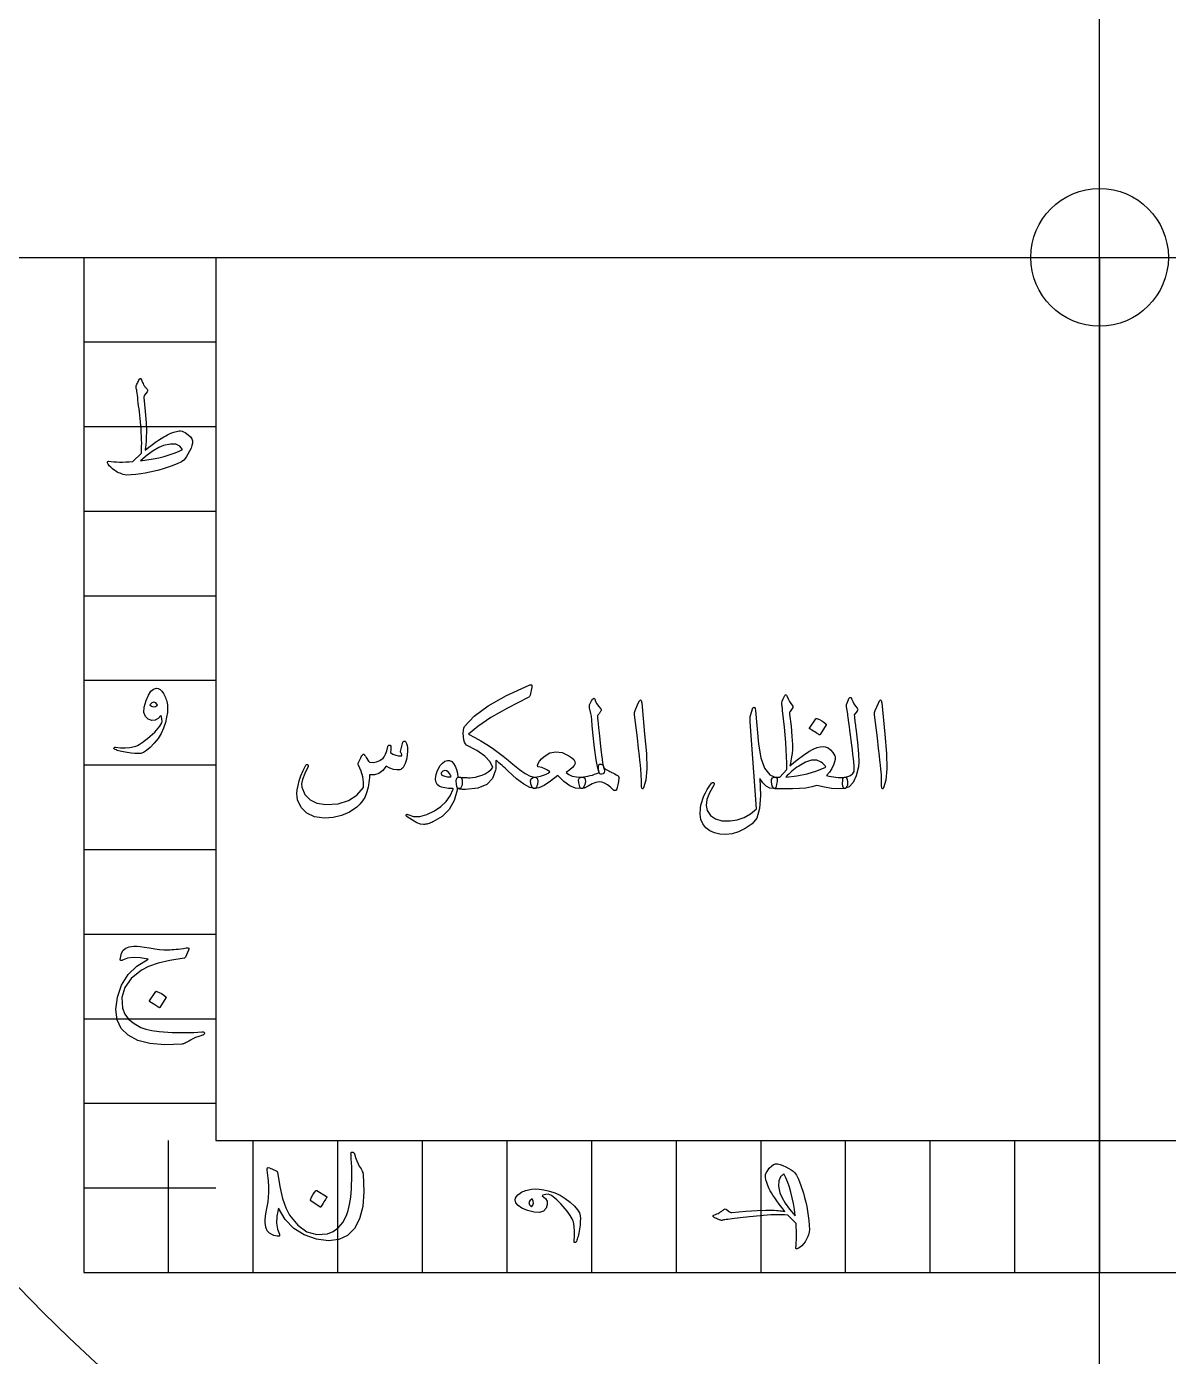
# Model space of a CAD drawing. Header units: millimetres. Extents: x -45 to 45, y -45 to 73.
# Drawn here: x -21.82 to 1.4, y -22.36 to 4.7 of the extents above; entities that cross this region are included whole.
import ezdxf

# ---------------------------------------------------------------- set-up
doc = ezdxf.new("R2010")
doc.units = ezdxf.units.MM
for name, color, linetype in [('CUT_INNER', 6, 'Continuous'), ('CUT_OUTER', 1, 'Continuous'), ('ENGRAVE', 7, 'Continuous'), ('TEXT', 5, 'Continuous')]:
    doc.layers.add(name, color=color, linetype=linetype)

msp = doc.modelspace()

# ---------------------------------------------------------------- linework, layer by layer
at = {"layer": 'CUT_INNER'}
msp.add_circle((0, 0), 1.4, dxfattribs=at)
at = {"layer": 'CUT_OUTER'}
msp.add_arc((0, -0.0002), 44.9998, 179.74001, 0.25885, dxfattribs=at)
at = {"layer": 'ENGRAVE'}
for points in [[(0, -30.375), (0, 30.375)], [(-30.375, 0), (30.375, 0)], [(-20.655, 0), (-20.655, -20.655), (20.655, -20.655), (20.655, 0)], [(-20.655, 0), (-17.9699, 0)], [(-17.9699, 0), (-17.9699, -17.9699), (17.9699, -17.9699), (17.9699, 0)], [(0, 0), (0, -20.655)], [(-20.655, -1.7213), (-17.9699, -1.7213)], [(-20.655, -3.4425), (-17.9699, -3.4425)], [(-20.655, -5.1638), (-17.9699, -5.1638)], [(-20.655, -6.885), (-17.9699, -6.885)], [(-20.655, -8.6062), (-17.9699, -8.6062)], [(-20.655, -10.3275), (-17.9699, -10.3275)], [(-20.655, -12.0488), (-17.9699, -12.0488)], [(-20.655, -13.77), (-17.9699, -13.77)], [(-20.655, -15.4913), (-17.9699, -15.4913)], [(-20.655, -17.2125), (-17.9699, -17.2125)], [(-18.9337, -20.655), (-18.9337, -17.9699)], [(-17.2125, -20.655), (-17.2125, -17.9699)], [(-15.4913, -20.655), (-15.4913, -17.9699)], [(-13.77, -20.655), (-13.77, -17.9699)], [(-12.0488, -20.655), (-12.0488, -17.9699)], [(-10.3275, -20.655), (-10.3275, -17.9699)], [(-8.6062, -20.655), (-8.6062, -17.9699)], [(-6.885, -20.655), (-6.885, -17.9699)], [(-5.1638, -20.655), (-5.1638, -17.9699)], [(-3.4425, -20.655), (-3.4425, -17.9699)], [(-1.7213, -20.655), (-1.7213, -17.9699)], [(0, -20.655), (0, -17.9699)], [(0, -20.655), (0, -17.9699)], [(-20.655, -18.9337), (-17.9699, -18.9337)]]:
    msp.add_lwpolyline(points, dxfattribs=at)
for radius in [44.1, 44.1, 42.9188, 40.725, 40.725, 38.9925, 35.775, 35.775, 33.885, 30.375, 30.375]:
    msp.add_circle((0, 0), radius, dxfattribs=at)
at = {"layer": 'TEXT'}
for points in [[(-19.5905, -2.612), (-19.5781, -2.5837), (-19.5671, -2.5587), (-19.5573, -2.537), (-19.5489, -2.5184), (-19.5419, -2.5033), (-19.5365, -2.4918), (-19.5328, -2.4839), (-19.5307, -2.4795), (-19.5263, -2.4738), (-19.521, -2.4697), (-19.5146, -2.4673), (-19.5073, -2.4665), (-19.5013, -2.4674), (-19.4963, -2.4704), (-19.4922, -2.4752), (-19.4891, -2.4821), (-19.4755, -2.5152), (-19.4631, -2.5444), (-19.4521, -2.5698), (-19.4424, -2.5912), (-19.4367, -2.6006), (-19.4303, -2.6107), (-19.4231, -2.6214), (-19.4151, -2.6328), (-19.4061, -2.6448), (-19.3959, -2.6575), (-19.3846, -2.6708), (-19.3722, -2.6848), (-19.3644, -2.6989), (-19.3618, -2.7127), (-19.3644, -2.7262), (-19.3722, -2.7393), (-19.4216, -2.8043), (-19.4282, -2.8148), (-19.4326, -2.8257), (-19.4347, -2.8369), (-19.4346, -2.8485), (-19.4092, -3.1345), (-19.393, -3.3662), (-19.3858, -3.5437), (-19.3878, -3.667), (-19.3905, -3.713), (-19.3933, -3.755), (-19.3963, -3.7929), (-19.3995, -3.8268), (-19.4028, -3.8568), (-19.4063, -3.883), (-19.41, -3.9055), (-19.4138, -3.9243), (-19.3361, -3.8648), (-19.264, -3.8112), (-19.1977, -3.7635), (-19.137, -3.7216), (-19.0822, -3.6853), (-19.0334, -3.6547), (-18.9906, -3.6295), (-18.9538, -3.6098), (-18.8884, -3.5806), (-18.8271, -3.5579), (-18.7701, -3.5416), (-18.7174, -3.5319), (-18.6894, -3.5311), (-18.6602, -3.5364), (-18.6297, -3.548), (-18.5978, -3.5657), (-18.5348, -3.6103), (-18.4887, -3.6534), (-18.4595, -3.6948), (-18.4471, -3.7346), (-18.4479, -3.7789), (-18.4582, -3.8288), (-18.4778, -3.8841), (-18.5069, -3.945), (-18.5394, -4.005), (-18.5692, -4.0548), (-18.5965, -4.0946), (-18.6212, -4.1243), (-18.6719, -4.1619), (-18.7589, -4.2042), (-18.8824, -4.2515), (-19.0422, -4.3036), (-19.1313, -4.3295), (-19.2218, -4.3524), (-19.3138, -4.3723), (-19.4073, -4.3894), (-19.5019, -4.4037), (-19.5973, -4.4154), (-19.6935, -4.4245), (-19.7906, -4.431), (-19.826, -4.4238), (-19.8597, -4.4154), (-19.8917, -4.4056), (-19.9218, -4.3946), (-19.9504, -4.3822), (-19.978, -4.3686), (-20.0044, -4.3537), (-20.0296, -4.3374), (-20.074, -4.3049), (-20.1108, -4.2725), (-20.1402, -4.24), (-20.1621, -4.2075), (-20.1742, -4.1805), (-20.1764, -4.162), (-20.169, -4.1519), (-20.1518, -4.1503), (-20.1031, -4.1561), (-20.0507, -4.1604), (-19.9946, -4.1632), (-19.9348, -4.1646), (-19.8712, -4.1645), (-19.8039, -4.163), (-19.7328, -4.16), (-19.658, -4.1555), (-19.4865, -3.9866), (-19.4834, -3.9187), (-19.4817, -3.8502), (-19.4814, -3.781), (-19.4826, -3.7112), (-19.4851, -3.6405), (-19.4888, -3.5689), (-19.4936, -3.4963), (-19.4995, -3.4227), (-19.5062, -3.3499), (-19.5132, -3.2795), (-19.5205, -3.2115), (-19.5281, -3.146), (-19.5357, -3.0827), (-19.543, -3.0216), (-19.55, -2.9625), (-19.5567, -2.9056), (-19.5629, -2.8529), (-19.5687, -2.8066), (-19.574, -2.7665), (-19.5788, -2.7328), (-19.5831, -2.7053), (-19.5869, -2.6838), (-19.5902, -2.6683), (-19.5931, -2.6588), (-19.5949, -2.648), (-19.595, -2.6367), (-19.5936, -2.6247), (-19.5905, -2.612)], [(-19.0344, -3.8281), (-19.1349, -3.8698), (-19.2468, -3.9353), (-19.3701, -4.0245), (-19.5047, -4.1373), (-19.3742, -4.1212), (-19.2504, -4.1013), (-19.1332, -4.0776), (-19.0227, -4.0503), (-18.919, -4.0195), (-18.8223, -3.9856), (-18.7325, -3.9487), (-18.6498, -3.9087), (-18.706, -3.8393), (-18.7888, -3.8028), (-18.8983, -3.799), (-19.0344, -3.8281)], [(-19.393, -9.0178), (-19.3456, -8.9077), (-19.2942, -8.8294), (-19.239, -8.783), (-19.1799, -8.7684), (-19.1429, -8.7749), (-19.1071, -8.7944), (-19.0727, -8.8268), (-19.0396, -8.8723), (-19.0237, -8.8986), (-19.0097, -8.9256), (-18.9977, -8.9532), (-18.9876, -8.9815), (-18.979, -9.0105), (-18.9714, -9.0406), (-18.9647, -9.0716), (-18.959, -9.1036), (-18.9537, -9.1749), (-18.9584, -9.2589), (-18.9732, -9.3555), (-18.998, -9.4648), (-19.0347, -9.578), (-19.0851, -9.6863), (-19.149, -9.7898), (-19.2267, -9.8883), (-19.308, -9.9743), (-19.3806, -10.0371), (-19.4445, -10.0769), (-19.4995, -10.0936), (-19.5557, -10.0966), (-19.6204, -10.0949), (-19.6934, -10.0888), (-19.775, -10.078), (-19.8163, -10.0713), (-19.8545, -10.0641), (-19.8897, -10.0564), (-19.9218, -10.0482), (-19.9509, -10.0398), (-19.9773, -10.0316), (-20.001, -10.0236), (-20.0218, -10.0157), (-20.0342, -10.0089), (-20.0426, -10.0014), (-20.0472, -9.9933), (-20.0478, -9.9845), (-20.0437, -9.9757), (-20.0368, -9.9702), (-20.0269, -9.9679), (-20.014, -9.9689), (-19.9138, -9.9786), (-19.8159, -9.9793), (-19.7202, -9.9709), (-19.6268, -9.9533), (-19.598, -9.9444), (-19.5661, -9.9306), (-19.5311, -9.9119), (-19.493, -9.8883), (-19.4519, -9.8599), (-19.4076, -9.8266), (-19.3603, -9.7885), (-19.3098, -9.7454), (-19.2605, -9.7009), (-19.2163, -9.6584), (-19.1773, -9.6178), (-19.1435, -9.5791), (-19.1151, -9.5423), (-19.0922, -9.507), (-19.0748, -9.4734), (-19.063, -9.4414), (-19.0698, -9.393), (-19.0773, -9.3569), (-19.0854, -9.3332), (-19.0941, -9.3219), (-19.1469, -9.3841), (-19.2065, -9.4174), (-19.273, -9.4217), (-19.3462, -9.3972), (-19.4066, -9.3443), (-19.4346, -9.2634), (-19.43, -9.1546), (-19.393, -9.0178)], [(-13.0274, -10.5744), (-13.022, -10.5748), (-13.0111, -10.5763), (-12.9947, -10.5787), (-12.9728, -10.5822), (-12.9589, -10.5834), (-12.9432, -10.5844), (-12.9258, -10.5853), (-12.9065, -10.5861), (-12.8853, -10.5866), (-12.862, -10.587), (-12.8366, -10.5873), (-12.8091, -10.5874), (-12.7526, -10.5841), (-12.6922, -10.5744), (-12.6279, -10.5581), (-12.5596, -10.5354), (-12.494, -10.5063), (-12.4349, -10.4711), (-12.3823, -10.4297), (-12.3362, -10.3821), (-12.3932, -10.2648), (-12.5018, -10.1495), (-12.6621, -10.0361), (-12.8741, -9.9247), (-12.8976, -9.9013), (-12.9163, -9.865), (-12.9301, -9.8156), (-12.939, -9.7532), (-12.9423, -9.6829), (-12.939, -9.6252), (-12.9293, -9.5803), (-12.913, -9.5479), (-12.719, -9.3353), (-12.4356, -9.1237), (-12.0628, -8.9131), (-11.6008, -8.7034), (-11.5897, -8.7), (-11.58, -8.6976), (-11.5715, -8.6961), (-11.5644, -8.6956), (-11.5553, -8.6972), (-11.5488, -8.7021), (-11.5449, -8.7102), (-11.5436, -8.7216), (-11.5438, -8.7289), (-11.5443, -8.7352), (-11.5451, -8.7406), (-11.5462, -8.745), (-11.5826, -8.9113), (-11.5881, -8.9249), (-11.5969, -8.9373), (-11.6089, -8.9483), (-11.6242, -8.9581), (-12.0381, -9.1712), (-12.3784, -9.366), (-12.6449, -9.5427), (-12.8377, -9.7013), (-12.7076, -9.77), (-12.5824, -9.8409), (-12.462, -9.9142), (-12.3466, -9.9897), (-12.2358, -10.0675), (-12.1296, -10.1476), (-12.0279, -10.2299), (-11.9308, -10.3145), (-11.7997, -10.4235), (-11.682, -10.5036), (-11.5776, -10.5547), (-11.4864, -10.577), (-11.4592, -10.5848), (-11.4397, -10.6003), (-11.428, -10.6237), (-11.4241, -10.6549), (-11.4252, -10.6788), (-11.4286, -10.7036), (-11.4343, -10.7295), (-11.4423, -10.7563), (-11.4519, -10.7801), (-11.4624, -10.7972), (-11.4739, -10.8074), (-11.4864, -10.8108), (-11.5876, -10.7884), (-11.7119, -10.7212), (-11.8592, -10.6091), (-12.0295, -10.4522), (-12.0596, -10.4227), (-12.09, -10.3938), (-12.1206, -10.3655), (-12.1517, -10.3379), (-12.183, -10.3111), (-12.2147, -10.2853), (-12.2467, -10.2604), (-12.279, -10.2366), (-12.2769, -10.2624), (-12.2757, -10.2879), (-12.2756, -10.313), (-12.2764, -10.3379), (-12.2779, -10.3623), (-12.2796, -10.386), (-12.2818, -10.409), (-12.2842, -10.4314), (-12.3436, -10.6042), (-12.4648, -10.7277), (-12.6477, -10.8017), (-12.8923, -10.8264), (-12.9138, -10.8263), (-12.9342, -10.8258), (-12.9534, -10.825), (-12.9715, -10.8238), (-12.9885, -10.8224), (-13.0043, -10.8206), (-13.019, -10.8185), (-13.0326, -10.816), (-13.0553, -10.8011), (-13.0716, -10.7693), (-13.0813, -10.7205), (-13.0845, -10.6549), (-13.081, -10.6197), (-13.0703, -10.5945), (-13.0524, -10.5794), (-13.0274, -10.5744)], [(-5.7489, -10.7485), (-5.8532, -10.777), (-5.9711, -10.7978), (-6.1026, -10.8108), (-6.2478, -10.816), (-6.3206, -10.817), (-6.3859, -10.8173), (-6.4434, -10.817), (-6.4934, -10.816), (-6.5357, -10.8147), (-6.5703, -10.8134), (-6.5974, -10.8121), (-6.6168, -10.8108), (-6.627, -10.8051), (-6.6369, -10.7933), (-6.6465, -10.7753), (-6.6558, -10.7511), (-6.6738, -10.6778), (-6.6733, -10.6244), (-6.6543, -10.5908), (-6.6168, -10.577), (-6.5051, -10.5744), (-6.3621, -10.421), (-6.3623, -10.2931), (-6.3654, -10.1586), (-6.3714, -10.0176), (-6.3803, -9.8702), (-6.3922, -9.7164), (-6.407, -9.5564), (-6.4247, -9.3902), (-6.4453, -9.2179), (-6.4478, -9.1932), (-6.4502, -9.1712), (-6.4524, -9.1517), (-6.4544, -9.1348), (-6.4564, -9.1205), (-6.4586, -9.1088), (-6.461, -9.0997), (-6.4635, -9.0932), (-6.4635, -9.0685), (-6.4531, -9.0308), (-6.4323, -8.9802), (-6.4011, -8.9165), (-6.3969, -8.9097), (-6.392, -8.9048), (-6.3865, -8.9019), (-6.3803, -8.9009), (-6.3742, -8.902), (-6.3686, -8.9055), (-6.3638, -8.9111), (-6.3595, -8.9191), (-6.3323, -8.9839), (-6.305, -9.038), (-6.2777, -9.0813), (-6.2504, -9.114), (-6.2387, -9.1289), (-6.2348, -9.1452), (-6.2387, -9.1627), (-6.2504, -9.1815), (-6.2946, -9.2387), (-6.2999, -9.2481), (-6.303, -9.2608), (-6.3038, -9.2767), (-6.3024, -9.2959), (-6.2736, -9.5414), (-6.255, -9.748), (-6.2463, -9.9156), (-6.2478, -10.0443), (-6.2498, -10.0672), (-6.253, -10.0946), (-6.2575, -10.1264), (-6.2634, -10.1625), (-6.2704, -10.2029), (-6.2783, -10.2473), (-6.2873, -10.2957), (-6.2972, -10.3483), (-6.1476, -10.2266), (-6.0185, -10.1294), (-5.9098, -10.0564), (-5.8216, -10.0079), (-5.7452, -9.9765), (-5.6794, -9.9579), (-5.6243, -9.9518), (-5.58, -9.9585), (-5.522, -9.9827), (-5.4702, -10.0215), (-5.4246, -10.075), (-5.3851, -10.143), (-5.3799, -10.1565), (-5.3773, -10.1735), (-5.3773, -10.1942), (-5.3799, -10.2184), (-5.4046, -10.3137), (-5.4423, -10.3996), (-5.4929, -10.4761), (-5.5566, -10.5432), (-5.5075, -10.5551), (-5.4591, -10.5649), (-5.4114, -10.5727), (-5.3643, -10.5783), (-5.3179, -10.5816), (-5.2721, -10.5825), (-5.2269, -10.5809), (-5.1824, -10.577), (-5.1658, -10.5779), (-5.1525, -10.5861), (-5.1425, -10.6013), (-5.1356, -10.6237), (-5.127, -10.6707), (-5.1246, -10.7101), (-5.1283, -10.7421), (-5.1382, -10.7667), (-5.1517, -10.786), (-5.1636, -10.7998), (-5.1738, -10.8081), (-5.1824, -10.8108), (-5.3133, -10.8147), (-5.4514, -10.8056), (-5.5965, -10.7835), (-5.7489, -10.7485)], [(-19.1565, -9.114), (-19.1948, -9.0675), (-19.2345, -9.0503), (-19.2754, -9.0623), (-19.3176, -9.1036), (-19.2832, -9.1315), (-19.2449, -9.1426), (-19.2026, -9.1367), (-19.1565, -9.114)], [(-10.1898, -9.5739), (-10.1734, -9.7376), (-10.1579, -9.8832), (-10.1435, -10.0105), (-10.13, -10.1196), (-10.1175, -10.2104), (-10.106, -10.2827), (-10.0954, -10.3364), (-10.0858, -10.3717), (-10.0719, -10.4171), (-10.0689, -10.4548), (-10.0771, -10.4847), (-10.0962, -10.5068), (-10.1198, -10.519), (-10.1411, -10.5191), (-10.1601, -10.5073), (-10.1768, -10.4834), (-10.2062, -10.3923), (-10.2372, -10.2255), (-10.2698, -9.983), (-10.3041, -9.6649), (-10.3163, -9.528), (-10.3269, -9.4187), (-10.3358, -9.337), (-10.3431, -9.2829), (-10.3717, -9.1634), (-10.3754, -9.1422), (-10.3762, -9.1231), (-10.3741, -9.1059), (-10.3691, -9.0906), (-10.3468, -9.0532), (-10.3294, -9.0243), (-10.3169, -9.0039), (-10.3093, -8.9919), (-10.2937, -8.9742), (-10.2807, -8.9678), (-10.2703, -8.9729), (-10.2625, -8.9893), (-10.2484, -9.0357), (-10.2242, -9.0841), (-10.1899, -9.1344), (-10.1456, -9.1867), (-10.1375, -9.1971), (-10.1339, -9.2075), (-10.1349, -9.2179), (-10.1404, -9.2283), (-10.1493, -9.2409), (-10.1576, -9.2527), (-10.1655, -9.2636), (-10.1729, -9.2738), (-10.1798, -9.2831), (-10.1862, -9.2917), (-10.1921, -9.2994), (-10.1976, -9.3063), (-10.2054, -9.318), (-10.2106, -9.3297), (-10.2132, -9.3414), (-10.2132, -9.3531), (-10.2098, -9.3785), (-10.2047, -9.4239), (-10.1981, -9.489), (-10.1898, -9.5739)], [(-9.3816, -9.0698), (-9.3568, -9.0217), (-9.3368, -9.0048), (-9.3217, -9.0191), (-9.3115, -9.0646), (-9.2517, -9.7013), (-9.2161, -10.092), (-9.2082, -10.4042), (-9.2278, -10.6377), (-9.2751, -10.7926), (-9.2837, -10.8053), (-9.2913, -10.8121), (-9.298, -10.8131), (-9.3037, -10.8082), (-9.3082, -10.8006), (-9.3115, -10.7907), (-9.3134, -10.7785), (-9.3141, -10.7641), (-9.3141, -10.6515), (-9.3193, -10.5321), (-9.3297, -10.4059), (-9.3453, -10.2729), (-9.3487, -10.2382), (-9.3589, -10.1443), (-9.3759, -9.9913), (-9.3998, -9.7792), (-9.457, -9.3089), (-9.4583, -9.2839), (-9.457, -9.2608), (-9.4531, -9.2397), (-9.4466, -9.2205)], [(-6.9338, -9.9065), (-6.8875, -10.1859), (-6.811, -10.3925), (-6.7043, -10.5263), (-6.5674, -10.5874), (-6.5587, -10.6003), (-6.5557, -10.6263), (-6.5587, -10.6653), (-6.5674, -10.7173), (-6.5762, -10.7582), (-6.5869, -10.7874), (-6.5996, -10.805), (-6.6142, -10.8108), (-6.7029, -10.7978), (-6.7818, -10.7589), (-6.851, -10.6939), (-6.9104, -10.6029), (-6.8966, -10.9472), (-6.9176, -11.2162), (-6.9733, -11.4098), (-7.0637, -11.528), (-7.2073, -11.6214), (-7.3444, -11.6885), (-7.475, -11.7292), (-7.599, -11.7437), (-7.723, -11.737), (-7.8323, -11.7119), (-7.9269, -11.6682), (-8.007, -11.606), (-8.0686, -11.5277), (-8.1077, -11.4358), (-8.1244, -11.3302), (-8.1187, -11.211), (-8.1073, -11.1473), (-8.0911, -11.0837), (-8.0703, -11.02), (-8.0447, -10.9563), (-8.0142, -10.8927), (-7.9788, -10.829), (-7.9382, -10.7654), (-7.8927, -10.7017), (-7.8859, -10.6949), (-7.8784, -10.69), (-7.8703, -10.6871), (-7.8615, -10.6861), (-7.8542, -10.6871), (-7.8479, -10.69), (-7.8425, -10.6949), (-7.8381, -10.7017), (-7.8357, -10.71), (-7.8362, -10.7192), (-7.8396, -10.7295), (-7.8459, -10.7407), (-7.9351, -10.8948), (-7.9869, -11.0324), (-8.0013, -11.1533), (-7.9784, -11.2578), (-7.9114, -11.3586), (-7.8115, -11.4273), (-7.6788, -11.4639), (-7.5133, -11.4683), (-7.3668, -11.4449), (-7.2288, -11.3955), (-7.0991, -11.3201), (-6.978, -11.2188), (-7.1027, -9.4518), (-7.1055, -9.4096), (-7.106, -9.3738), (-7.1042, -9.3446), (-7.1001, -9.3219), (-7.0508, -9.166), (-7.0319, -9.1526), (-7.017, -9.1569), (-7.0059, -9.1786), (-6.9988, -9.2179)], [(-5.1434, -9.0958), (-5.1259, -9.0534), (-5.1122, -9.0198), (-5.1025, -8.9949), (-5.0967, -8.9789), (-5.0921, -8.9686), (-5.0863, -8.9613), (-5.0791, -8.9569), (-5.0707, -8.9555), (-5.0611, -8.9571), (-5.0531, -8.962), (-5.0468, -8.9701), (-5.0421, -8.9815), (-5.0205, -9.0372), (-4.9947, -9.0874), (-4.9646, -9.132), (-4.9303, -9.1712), (-4.9208, -9.1837), (-4.918, -9.1978), (-4.9221, -9.2135), (-4.9329, -9.2309), (-4.9901, -9.3115), (-4.9862, -9.3475), (-4.9823, -9.3829), (-4.9784, -9.4177), (-4.9745, -9.4518), (-4.9706, -9.4853), (-4.9667, -9.5181), (-4.9628, -9.5502), (-4.9589, -9.5817), (-4.923, -9.8734), (-4.9011, -10.1014), (-4.8932, -10.2658), (-4.8992, -10.3665), (-4.9482, -10.5492), (-5.0122, -10.6841), (-5.0911, -10.7714), (-5.185, -10.8108), (-5.1876, -10.8108), (-5.1902, -10.8108), (-5.1928, -10.8108), (-5.1954, -10.8108), (-5.2108, -10.7962), (-5.2207, -10.7628), (-5.2251, -10.7105), (-5.224, -10.6393), (-5.2215, -10.613), (-5.2142, -10.5938), (-5.2021, -10.5818), (-5.185, -10.577), (-5.1191, -10.5638), (-5.0642, -10.5399), (-5.0203, -10.5053), (-4.9875, -10.46), (-4.9897, -10.4056), (-4.9937, -10.3437), (-4.9995, -10.2744), (-5.007, -10.1976), (-5.0162, -10.1136), (-5.0268, -10.0228), (-5.0389, -9.9252), (-5.0525, -9.8208), (-5.065, -9.7181), (-5.0765, -9.6259), (-5.0871, -9.544), (-5.0967, -9.4726), (-5.1049, -9.4115), (-5.1116, -9.3608), (-5.1166, -9.3206), (-5.12, -9.2907), (-5.146, -9.1426), (-5.1468, -9.128), (-5.1467, -9.1153), (-5.1455, -9.1046), (-5.1434, -9.0958)], [(-4.499, -9.0698), (-4.4741, -9.0217), (-4.4542, -9.0048), (-4.4391, -9.0191), (-4.4288, -9.0646), (-4.3691, -9.7013), (-4.3335, -10.092), (-4.3255, -10.4042), (-4.3452, -10.6377), (-4.3925, -10.7926), (-4.4011, -10.8053), (-4.4087, -10.8121), (-4.4154, -10.8131), (-4.421, -10.8082), (-4.4256, -10.8006), (-4.4288, -10.7907), (-4.4308, -10.7785), (-4.4314, -10.7641), (-4.4314, -10.6515), (-4.4366, -10.5321), (-4.447, -10.4059), (-4.4626, -10.2729), (-4.466, -10.2382), (-4.4763, -10.1443), (-4.4933, -9.9913), (-4.5172, -9.7792), (-4.5743, -9.3089), (-4.5756, -9.2839), (-4.5743, -9.2608), (-4.5705, -9.2397), (-4.564, -9.2205)], [(-5.7697, -9.3894), (-5.7664, -9.3862), (-5.7619, -9.3842), (-5.756, -9.3836), (-5.7489, -9.3842), (-5.6984, -9.4047), (-5.6508, -9.4297), (-5.6061, -9.4593), (-5.5644, -9.4934), (-5.5603, -9.4986), (-5.5585, -9.5038), (-5.559, -9.509), (-5.5618, -9.5142), (-5.6839, -9.7116), (-5.6885, -9.7164), (-5.6943, -9.7175), (-5.7015, -9.7151), (-5.7099, -9.709), (-5.7172, -9.7039), (-5.7287, -9.6961), (-5.7445, -9.6857), (-5.7645, -9.6727), (-5.789, -9.6571), (-5.8184, -9.6389), (-5.8527, -9.6181), (-5.8918, -9.5947), (-5.897, -9.5908), (-5.8996, -9.5869), (-5.8996, -9.583), (-5.897, -9.5791)], [(-14.1681, -9.8676), (-14.1636, -9.8562), (-14.1577, -9.8481), (-14.1506, -9.8432), (-14.1421, -9.8416), (-14.1313, -9.8429), (-14.122, -9.8468), (-14.1144, -9.8533), (-14.1084, -9.8624), (-14.0936, -9.8948), (-14.083, -9.9351), (-14.0767, -9.9832), (-14.0746, -10.0391), (-14.0803, -10.1303), (-14.0973, -10.2171), (-14.1257, -10.2992), (-14.1655, -10.3769), (-14.1792, -10.3955), (-14.1941, -10.41), (-14.2104, -10.4202), (-14.2279, -10.4262), (-14.2914, -10.4303), (-14.3598, -10.4191), (-14.433, -10.3926), (-14.5111, -10.3509), (-14.5769, -10.441), (-14.6547, -10.501), (-14.7445, -10.5307), (-14.8463, -10.5302), (-14.8497, -10.585), (-14.8545, -10.6377), (-14.8607, -10.6883), (-14.8684, -10.7368), (-14.8776, -10.7835), (-14.8882, -10.8287), (-14.9003, -10.8725), (-14.9139, -10.9148), (-14.9454, -10.9911), (-14.988, -11.0616), (-15.0416, -11.1262), (-15.1062, -11.185), (-15.2574, -11.2857), (-15.4174, -11.3565), (-15.5861, -11.3974), (-15.7636, -11.4085), (-15.9636, -11.3814), (-16.1216, -11.3104), (-16.2377, -11.1956), (-16.3119, -11.0369), (-16.322, -10.9797), (-16.3236, -10.9122), (-16.3168, -10.8342), (-16.3015, -10.7459), (-16.277, -10.6491), (-16.2424, -10.5484), (-16.1977, -10.4438), (-16.143, -10.3353), (-16.1386, -10.3285), (-16.1333, -10.3236), (-16.1269, -10.3207), (-16.1196, -10.3197), (-16.1123, -10.3204), (-16.106, -10.3223), (-16.1006, -10.3256), (-16.0962, -10.3301), (-16.0933, -10.3368), (-16.0923, -10.3437), (-16.0933, -10.351), (-16.0962, -10.3587), (-16.1658, -10.5031), (-16.2106, -10.6218), (-16.2307, -10.7148), (-16.2262, -10.7822), (-16.1606, -10.9308), (-16.0573, -11.0388), (-15.9163, -11.1062), (-15.7376, -11.133), (-15.4879, -11.1171), (-15.2764, -11.0538), (-15.1033, -10.943), (-14.9685, -10.7848), (-14.969, -10.6806), (-14.986, -10.5705), (-15.0196, -10.4545), (-15.0698, -10.3327), (-15.0762, -10.3204), (-15.0796, -10.3093), (-15.0801, -10.2996), (-15.0776, -10.2911), (-15.0636, -10.2621), (-15.0503, -10.2349), (-15.0377, -10.2095), (-15.0256, -10.1859), (-15.0143, -10.1644), (-15.0036, -10.1453), (-14.9935, -10.1286), (-14.9841, -10.1144), (-14.9787, -10.1084), (-14.973, -10.106), (-14.967, -10.1071), (-14.9607, -10.1118), (-14.9574, -10.1154), (-14.9529, -10.1209), (-14.947, -10.1284), (-14.9399, -10.1378), (-14.9318, -10.1492), (-14.923, -10.1625), (-14.9136, -10.1778), (-14.9035, -10.195), (-14.8831, -10.2281), (-14.8658, -10.2521), (-14.8519, -10.2671), (-14.8412, -10.2729), (-14.7736, -10.2786), (-14.706, -10.2671), (-14.6385, -10.2383), (-14.5709, -10.1924), (-14.5464, -10.1618), (-14.5222, -10.1118), (-14.4983, -10.0423), (-14.4748, -9.9533), (-14.4725, -9.9449), (-14.4683, -9.9377), (-14.4621, -9.9319), (-14.454, -9.9273), (-14.4463, -9.9244), (-14.439, -9.9234), (-14.432, -9.9244), (-14.4254, -9.9273), (-14.4155, -9.9436), (-14.4117, -9.9741), (-14.4142, -10.0189), (-14.4228, -10.078), (-14.3703, -10.1102), (-14.3143, -10.1313), (-14.2547, -10.1414), (-14.1915, -10.1404), (-14.1923, -10.1214), (-14.1948, -10.106), (-14.1988, -10.0941), (-14.2045, -10.0858), (-14.211, -10.078), (-14.2149, -10.0702), (-14.2162, -10.0624), (-14.2149, -10.0547)], [(-13.0664, -10.8394), (-13.1273, -11.0533), (-13.2294, -11.2324), (-13.3728, -11.3768), (-13.5575, -11.4864), (-13.5833, -11.4976), (-13.6088, -11.5076), (-13.634, -11.5164), (-13.6588, -11.5241), (-13.6832, -11.5305), (-13.7069, -11.5355), (-13.73, -11.539), (-13.7524, -11.541), (-13.8082, -11.5331), (-13.8823, -11.504), (-13.9745, -11.4538), (-14.085, -11.3825), (-14.0968, -11.3723), (-14.1038, -11.3624), (-14.1059, -11.3528), (-14.1032, -11.3435), (-14.097, -11.3364), (-14.0889, -11.3331), (-14.0788, -11.3338), (-14.0668, -11.3383), (-13.952, -11.3755), (-13.8232, -11.3754), (-13.6804, -11.3378), (-13.5237, -11.263), (-13.3957, -11.1761), (-13.2898, -11.0739), (-13.206, -10.9565), (-13.1443, -10.8238), (-13.1448, -10.8191), (-13.1463, -10.8154), (-13.1487, -10.8126), (-13.1521, -10.8108), (-13.2416, -10.8056), (-13.3178, -10.7952), (-13.3806, -10.7796), (-13.4301, -10.7589), (-13.4685, -10.7267), (-13.4925, -10.6822), (-13.5023, -10.6254), (-13.4977, -10.5562), (-13.4962, -10.547), (-13.4945, -10.5377), (-13.4923, -10.5282), (-13.4899, -10.5185), (-13.4872, -10.5085), (-13.4841, -10.498), (-13.4807, -10.4871), (-13.4769, -10.4756), (-13.4464, -10.4014), (-13.4094, -10.3398), (-13.3658, -10.291), (-13.3158, -10.2547), (-13.2647, -10.2349), (-13.2177, -10.2353), (-13.175, -10.2557), (-13.1365, -10.2963), (-13.1029, -10.3528), (-13.0774, -10.4184), (-13.06, -10.4932), (-13.0508, -10.577), (-13.0456, -10.5769), (-13.0407, -10.5766), (-13.0359, -10.5762), (-13.0313, -10.5757), (-13.0266, -10.5751), (-13.0219, -10.5747), (-13.0169, -10.5744), (-13.0118, -10.5744), (-12.9942, -10.5781), (-12.9806, -10.5893), (-12.9709, -10.608), (-12.965, -10.6341), (-12.9626, -10.6629), (-12.9631, -10.6919), (-12.9665, -10.7213), (-12.9728, -10.7511), (-12.9811, -10.7772), (-12.9903, -10.7959), (-13.0006, -10.8071), (-13.0118, -10.8108), (-13.0612, -10.8108), (-13.0615, -10.8155), (-13.0625, -10.8219), (-13.0641, -10.8298), (-13.0664, -10.8394)], [(-10.5354, -10.577), (-10.4974, -10.5826), (-10.4717, -10.5997), (-10.4584, -10.6281), (-10.4574, -10.6679), (-10.4701, -10.7295), (-10.4873, -10.7738), (-10.5091, -10.8009), (-10.5354, -10.8108), (-10.6551, -10.7999), (-10.7751, -10.7517), (-10.8954, -10.6661), (-11.0161, -10.5432), (-11.1683, -10.6612), (-11.2974, -10.7452), (-11.4035, -10.7951), (-11.4864, -10.8108), (-11.5139, -10.8047), (-11.5365, -10.7861), (-11.5542, -10.7553), (-11.567, -10.7121), (-11.5707, -10.6549), (-11.5586, -10.6133), (-11.5305, -10.5874), (-11.4864, -10.577), (-11.4464, -10.5731), (-11.4069, -10.5666), (-11.3678, -10.5575), (-11.3292, -10.5458), (-11.2911, -10.5313), (-11.2536, -10.5139), (-11.2164, -10.4936), (-11.1798, -10.4704), (-11.2248, -10.4337), (-11.2792, -10.4042), (-11.343, -10.3817), (-11.4163, -10.3665), (-11.4229, -10.3637), (-11.4273, -10.358), (-11.4294, -10.3494), (-11.4293, -10.3379), (-11.4169, -10.2981), (-11.3903, -10.2541), (-11.3494, -10.2059), (-11.2942, -10.1534), (-11.179, -10.0844), (-11.057, -10.0592), (-10.9282, -10.0779), (-10.7926, -10.1404), (-10.7351, -10.1804), (-10.6952, -10.2197), (-10.6728, -10.2583), (-10.6679, -10.2963), (-10.6822, -10.3372), (-10.7173, -10.3821), (-10.7731, -10.4308), (-10.8498, -10.4834), (-10.7951, -10.5243), (-10.7244, -10.5536), (-10.6379, -10.5711), (-10.5354, -10.577)], [(-5.6631, -10.2729), (-5.7529, -10.232), (-5.8587, -10.2314), (-5.9803, -10.271), (-6.1179, -10.3509), (-6.1539, -10.3761), (-6.189, -10.4022), (-6.2234, -10.4293), (-6.2569, -10.4574), (-6.2896, -10.4862), (-6.3215, -10.5152), (-6.3526, -10.5446), (-6.3829, -10.5744), (-6.1575, -10.5519), (-5.9464, -10.5107), (-5.7495, -10.4506), (-5.567, -10.3717), (-5.5827, -10.348), (-5.604, -10.3236), (-5.6308, -10.2986), (-5.6631, -10.2729)], [(-13.1911, -10.5484), (-13.2184, -10.5008), (-13.2483, -10.4672), (-13.2807, -10.4475), (-13.3158, -10.4418), (-13.3368, -10.4474), (-13.3554, -10.4561), (-13.3718, -10.4681), (-13.386, -10.4834), (-13.3905, -10.4915), (-13.3912, -10.5003), (-13.3879, -10.5097), (-13.3808, -10.5198), (-13.354, -10.5433), (-13.3152, -10.5594), (-13.2643, -10.568), (-13.2015, -10.5692), (-13.195, -10.5679), (-13.1911, -10.564), (-13.1898, -10.5575), (-13.1911, -10.5484)], [(-10.169, -10.3119), (-10.1385, -10.3093), (-10.1144, -10.3171), (-10.0969, -10.3353), (-10.0858, -10.3639), (-10.0808, -10.378), (-10.0709, -10.3918), (-10.0561, -10.4053), (-10.0365, -10.4184), (-10.0241, -10.4254), (-10.0105, -10.4331), (-9.9955, -10.4416), (-9.9793, -10.4509), (-9.9618, -10.4608), (-9.9429, -10.4707), (-9.9228, -10.4809), (-9.9013, -10.4912), (-9.8614, -10.5105), (-9.8299, -10.5269), (-9.8068, -10.5404), (-9.7922, -10.551), (-9.7823, -10.5602), (-9.776, -10.5698), (-9.7732, -10.5797), (-9.774, -10.59), (-9.7849, -10.6676), (-9.7967, -10.7342), (-9.8096, -10.7897), (-9.8234, -10.8342), (-9.827, -10.8399), (-9.8325, -10.844), (-9.84, -10.8464), (-9.8494, -10.8472), (-9.8612, -10.8467), (-9.8708, -10.8453), (-9.8781, -10.8428), (-9.8832, -10.8394), (-9.9488, -10.7785), (-10.0105, -10.7309), (-10.0683, -10.6967), (-10.1222, -10.6757), (-10.1768, -10.6712), (-10.2417, -10.6835), (-10.3171, -10.7127), (-10.4029, -10.7589), (-10.4443, -10.7816), (-10.4802, -10.7978), (-10.5105, -10.8076), (-10.5354, -10.8108), (-10.5474, -10.8087), (-10.5575, -10.8024), (-10.5656, -10.7918), (-10.5718, -10.777), (-10.5929, -10.6924), (-10.5938, -10.6309), (-10.5747, -10.5924), (-10.5354, -10.577), (-10.4933, -10.5721), (-10.4503, -10.5653), (-10.4063, -10.5565), (-10.3613, -10.5458), (-10.3155, -10.5329), (-10.269, -10.5178), (-10.2219, -10.5005), (-10.1742, -10.4808), (-10.1895, -10.4108), (-10.1937, -10.3593), (-10.1869, -10.3264), (-10.169, -10.3119)], [(-18.5264, -14.0984), (-18.5887, -14.2388), (-18.5944, -14.248), (-18.6011, -14.255), (-18.6087, -14.2597), (-18.6173, -14.2621), (-18.9056, -14.3076), (-19.1468, -14.3635), (-19.3408, -14.4297), (-19.4878, -14.5064), (-19.6939, -14.6745), (-19.8263, -14.8592), (-19.8849, -15.0604), (-19.8698, -15.2782), (-19.824, -15.3961), (-19.7464, -15.5003), (-19.6369, -15.591), (-19.4956, -15.668), (-19.3964, -15.7024), (-19.2728, -15.7303), (-19.1248, -15.7518), (-18.9525, -15.7667), (-18.8609, -15.7711), (-18.7706, -15.7738), (-18.6816, -15.775), (-18.5939, -15.7745), (-18.5079, -15.7725), (-18.4237, -15.7693), (-18.3415, -15.7647), (-18.2613, -15.7589), (-18.2425, -15.7576), (-18.2275, -15.7589), (-18.2165, -15.7628), (-18.2093, -15.7693), (-18.2055, -15.7773), (-18.2042, -15.7855), (-18.2055, -15.7941), (-18.2093, -15.8031), (-18.2122, -15.8079), (-18.2155, -15.8118), (-18.2193, -15.815), (-18.2236, -15.8174), (-18.2283, -15.8194), (-18.2331, -15.8216), (-18.238, -15.8239), (-18.2431, -15.8265), (-18.318, -15.8503), (-18.3841, -15.8752), (-18.4414, -15.901), (-18.49, -15.9278), (-18.5211, -15.9471), (-18.5494, -15.9635), (-18.575, -15.977), (-18.5978, -15.9876), (-18.6176, -15.9957), (-18.6339, -16.0019), (-18.6468, -16.0061), (-18.6563, -16.0084), (-19.0116, -16.0215), (-19.3137, -15.996), (-19.5625, -15.9319), (-19.7581, -15.8291), (-19.8994, -15.6881), (-19.9828, -15.512), (-20.0085, -15.3009), (-19.9763, -15.0547), (-19.8912, -14.8067), (-19.7581, -14.5954), (-19.5768, -14.4208), (-19.3475, -14.2829), (-19.5099, -14.2519), (-19.6515, -14.2446), (-19.7724, -14.261), (-19.8724, -14.3011), (-19.8812, -14.3044), (-19.8893, -14.3063), (-19.8968, -14.307), (-19.9036, -14.3063), (-19.9093, -14.3042), (-19.9133, -14.3005), (-19.9158, -14.2951), (-19.9166, -14.2881), (-19.913, -14.2558), (-19.9075, -14.2238), (-19.9, -14.1921), (-19.8906, -14.1608), (-19.8575, -14.0999), (-19.8048, -14.0549), (-19.7327, -14.0258), (-19.6411, -14.0127), (-19.5832, -14.0132), (-19.5106, -14.0198), (-19.4233, -14.0327), (-19.3215, -14.0517), (-19.2164, -14.0707), (-19.1195, -14.0835), (-19.0306, -14.0902), (-18.9499, -14.0906), (-18.9111, -14.0889), (-18.87, -14.0864), (-18.8267, -14.0831), (-18.781, -14.0789), (-18.7331, -14.0738), (-18.6829, -14.0676), (-18.6305, -14.0602), (-18.5757, -14.0517), (-18.5444, -14.0507), (-18.5257, -14.0582), (-18.5197, -14.0741), (-18.5264, -14.0984)], [(-19.1968, -14.9404), (-19.1935, -14.9371), (-19.189, -14.9352), (-19.1831, -14.9345), (-19.176, -14.9352), (-19.1255, -14.9556), (-19.0779, -14.9806), (-19.0332, -15.0102), (-18.9915, -15.0443), (-18.9874, -15.0495), (-18.9857, -15.0547), (-18.9861, -15.0599), (-18.9889, -15.0651), (-19.111, -15.2626), (-19.1156, -15.2673), (-19.1214, -15.2684), (-19.1286, -15.266), (-19.137, -15.26), (-19.1443, -15.2548), (-19.1559, -15.247), (-19.1716, -15.2366), (-19.1916, -15.2236), (-19.2161, -15.208), (-19.2455, -15.1898), (-19.2798, -15.169), (-19.3189, -15.1456), (-19.3241, -15.1417), (-19.3267, -15.1378), (-19.3267, -15.134), (-19.3241, -15.1301)], [(-16.8841, -18.5264), (-16.7437, -18.5887), (-16.7345, -18.5944), (-16.7275, -18.6011), (-16.7228, -18.6087), (-16.7204, -18.6173), (-16.6749, -18.9056), (-16.619, -19.1468), (-16.5528, -19.3408), (-16.4761, -19.4878), (-16.308, -19.6939), (-16.1233, -19.8263), (-15.9221, -19.8849), (-15.7043, -19.8698), (-15.5864, -19.824), (-15.4822, -19.7464), (-15.3915, -19.6369), (-15.3145, -19.4956), (-15.2801, -19.3964), (-15.2522, -19.2728), (-15.2307, -19.1248), (-15.2158, -18.9525), (-15.2114, -18.8609), (-15.2087, -18.7706), (-15.2075, -18.6816), (-15.208, -18.5939), (-15.21, -18.5079), (-15.2132, -18.4237), (-15.2178, -18.3415), (-15.2236, -18.2613), (-15.2249, -18.2425), (-15.2236, -18.2275), (-15.2197, -18.2165), (-15.2132, -18.2093), (-15.2052, -18.2055), (-15.197, -18.2042), (-15.1884, -18.2055), (-15.1794, -18.2093), (-15.1746, -18.2122), (-15.1707, -18.2155), (-15.1675, -18.2193), (-15.1651, -18.2236), (-15.1631, -18.2283), (-15.1609, -18.2331), (-15.1586, -18.238), (-15.156, -18.2431), (-15.1322, -18.318), (-15.1073, -18.3841), (-15.0815, -18.4414), (-15.0547, -18.49), (-15.0354, -18.5211), (-15.019, -18.5494), (-15.0055, -18.575), (-14.9949, -18.5978), (-14.9868, -18.6176), (-14.9806, -18.6339), (-14.9764, -18.6468), (-14.9741, -18.6563), (-14.961, -19.0116), (-14.9865, -19.3137), (-15.0506, -19.5625), (-15.1534, -19.7581), (-15.2944, -19.8994), (-15.4705, -19.9828), (-15.6816, -20.0085), (-15.9278, -19.9763), (-16.1758, -19.8912), (-16.3871, -19.7581), (-16.5617, -19.5768), (-16.6996, -19.3475), (-16.7306, -19.5099), (-16.7379, -19.6515), (-16.7215, -19.7724), (-16.6814, -19.8724), (-16.6781, -19.8812), (-16.6762, -19.8893), (-16.6755, -19.8968), (-16.6762, -19.9036), (-16.6783, -19.9093), (-16.682, -19.9133), (-16.6874, -19.9158), (-16.6944, -19.9166), (-16.7267, -19.913), (-16.7587, -19.9075), (-16.7904, -19.9), (-16.8217, -19.8906), (-16.8826, -19.8575), (-16.9276, -19.8048), (-16.9567, -19.7327), (-16.9698, -19.6411), (-16.9693, -19.5832), (-16.9627, -19.5106), (-16.9498, -19.4233), (-16.9308, -19.3215), (-16.9118, -19.2164), (-16.899, -19.1195), (-16.8923, -19.0306), (-16.8919, -18.9499), (-16.8936, -18.9111), (-16.8961, -18.87), (-16.8994, -18.8267), (-16.9036, -18.781), (-16.9087, -18.7331), (-16.9149, -18.6829), (-16.9223, -18.6305), (-16.9308, -18.5757), (-16.9318, -18.5444), (-16.9243, -18.5257), (-16.9084, -18.5197), (-16.8841, -18.5264)], [(-7.7155, -19.5905), (-7.7438, -19.5781), (-7.7688, -19.5671), (-7.7905, -19.5573), (-7.8091, -19.5489), (-7.8242, -19.5419), (-7.8357, -19.5365), (-7.8436, -19.5328), (-7.848, -19.5307), (-7.8537, -19.5263), (-7.8578, -19.521), (-7.8602, -19.5146), (-7.861, -19.5073), (-7.8601, -19.5013), (-7.8571, -19.4963), (-7.8523, -19.4922), (-7.8454, -19.4891), (-7.8123, -19.4755), (-7.7831, -19.4631), (-7.7577, -19.4521), (-7.7363, -19.4424), (-7.7269, -19.4367), (-7.7168, -19.4303), (-7.7061, -19.4231), (-7.6947, -19.4151), (-7.6827, -19.4061), (-7.67, -19.3959), (-7.6567, -19.3846), (-7.6427, -19.3722), (-7.6286, -19.3644), (-7.6148, -19.3618), (-7.6013, -19.3644), (-7.5882, -19.3722), (-7.5232, -19.4216), (-7.5127, -19.4282), (-7.5018, -19.4326), (-7.4906, -19.4347), (-7.479, -19.4346), (-7.193, -19.4092), (-6.9613, -19.393), (-6.7838, -19.3858), (-6.6605, -19.3878), (-6.6145, -19.3905), (-6.5725, -19.3933), (-6.5346, -19.3963), (-6.5007, -19.3995), (-6.4707, -19.4028), (-6.4445, -19.4063), (-6.422, -19.41), (-6.4032, -19.4138), (-6.4627, -19.3361), (-6.5163, -19.264), (-6.564, -19.1977), (-6.6059, -19.137), (-6.6422, -19.0822), (-6.6728, -19.0334), (-6.698, -18.9906), (-6.7177, -18.9538), (-6.7469, -18.8884), (-6.7696, -18.8271), (-6.7859, -18.7701), (-6.7956, -18.7174), (-6.7964, -18.6894), (-6.7911, -18.6602), (-6.7795, -18.6297), (-6.7618, -18.5978), (-6.7172, -18.5348), (-6.6741, -18.4887), (-6.6327, -18.4595), (-6.5929, -18.4471), (-6.5486, -18.4479), (-6.4987, -18.4582), (-6.4434, -18.4778), (-6.3825, -18.5069), (-6.3225, -18.5394), (-6.2727, -18.5692), (-6.2329, -18.5965), (-6.2032, -18.6212), (-6.1656, -18.6719), (-6.1233, -18.7589), (-6.076, -18.8824), (-6.0239, -19.0422), (-5.998, -19.1313), (-5.9751, -19.2218), (-5.9552, -19.3138), (-5.9381, -19.4073), (-5.9238, -19.5019), (-5.9121, -19.5973), (-5.903, -19.6935), (-5.8965, -19.7906), (-5.9037, -19.826), (-5.9121, -19.8597), (-5.9219, -19.8917), (-5.9329, -19.9218), (-5.9453, -19.9504), (-5.9589, -19.978), (-5.9738, -20.0044), (-5.9901, -20.0296), (-6.0226, -20.074), (-6.055, -20.1108), (-6.0875, -20.1402), (-6.12, -20.1621), (-6.147, -20.1742), (-6.1655, -20.1764), (-6.1756, -20.169), (-6.1772, -20.1518), (-6.1714, -20.1031), (-6.1671, -20.0507), (-6.1643, -19.9946), (-6.1629, -19.9348), (-6.163, -19.8712), (-6.1645, -19.8039), (-6.1675, -19.7328), (-6.172, -19.658), (-6.3409, -19.4865), (-6.4088, -19.4834), (-6.4773, -19.4817), (-6.5465, -19.4814), (-6.6163, -19.4826), (-6.687, -19.4851), (-6.7586, -19.4888), (-6.8312, -19.4936), (-6.9048, -19.4995), (-6.9776, -19.5062), (-7.048, -19.5132), (-7.116, -19.5205), (-7.1815, -19.5281), (-7.2448, -19.5357), (-7.3059, -19.543), (-7.365, -19.55), (-7.4219, -19.5567), (-7.4746, -19.5629), (-7.5209, -19.5687), (-7.561, -19.574), (-7.5947, -19.5788), (-7.6222, -19.5831), (-7.6437, -19.5869), (-7.6592, -19.5902), (-7.6687, -19.5931), (-7.6795, -19.5949), (-7.6908, -19.595), (-7.7028, -19.5936), (-7.7155, -19.5905)], [(-6.4994, -19.0344), (-6.4577, -19.1349), (-6.3922, -19.2468), (-6.303, -19.3701), (-6.1902, -19.5047), (-6.2063, -19.3742), (-6.2262, -19.2504), (-6.2499, -19.1332), (-6.2772, -19.0227), (-6.308, -18.919), (-6.3419, -18.8223), (-6.3788, -18.7325), (-6.4188, -18.6498), (-6.4882, -18.706), (-6.5247, -18.7888), (-6.5285, -18.8983), (-6.4994, -19.0344)], [(-16.0421, -19.1968), (-16.0454, -19.1935), (-16.0473, -19.189), (-16.048, -19.1831), (-16.0473, -19.176), (-16.0269, -19.1255), (-16.0019, -19.0779), (-15.9723, -19.0332), (-15.9382, -18.9915), (-15.933, -18.9874), (-15.9278, -18.9857), (-15.9226, -18.9861), (-15.9174, -18.9889), (-15.7199, -19.111), (-15.7152, -19.1156), (-15.7141, -19.1214), (-15.7165, -19.1286), (-15.7225, -19.137), (-15.7277, -19.1443), (-15.7355, -19.1559), (-15.7459, -19.1716), (-15.7589, -19.1916), (-15.7745, -19.2161), (-15.7927, -19.2455), (-15.8135, -19.2798), (-15.8369, -19.3189), (-15.8408, -19.3241), (-15.8447, -19.3267), (-15.8485, -19.3267), (-15.8524, -19.3241)], [(-11.6372, -19.393), (-11.7473, -19.3456), (-11.8256, -19.2942), (-11.872, -19.239), (-11.8866, -19.1799), (-11.8801, -19.1429), (-11.8606, -19.1071), (-11.8282, -19.0727), (-11.7827, -19.0396), (-11.7564, -19.0237), (-11.7294, -19.0097), (-11.7018, -18.9977), (-11.6735, -18.9876), (-11.6445, -18.979), (-11.6144, -18.9714), (-11.5834, -18.9647), (-11.5514, -18.959), (-11.4801, -18.9537), (-11.3961, -18.9584), (-11.2995, -18.9732), (-11.1902, -18.998), (-11.077, -19.0347), (-10.9687, -19.0851), (-10.8652, -19.149), (-10.7667, -19.2267), (-10.6807, -19.308), (-10.6179, -19.3806), (-10.5781, -19.4445), (-10.5614, -19.4995), (-10.5584, -19.5557), (-10.5601, -19.6204), (-10.5662, -19.6934), (-10.577, -19.775), (-10.5837, -19.8163), (-10.5909, -19.8545), (-10.5986, -19.8897), (-10.6068, -19.9218), (-10.6152, -19.9509), (-10.6234, -19.9773), (-10.6314, -20.001), (-10.6393, -20.0218), (-10.6461, -20.0342), (-10.6536, -20.0426), (-10.6617, -20.0472), (-10.6705, -20.0478), (-10.6793, -20.0437), (-10.6848, -20.0368), (-10.6871, -20.0269), (-10.6861, -20.014), (-10.6764, -19.9138), (-10.6757, -19.8159), (-10.6841, -19.7202), (-10.7017, -19.6268), (-10.7106, -19.598), (-10.7244, -19.5661), (-10.7431, -19.5311), (-10.7667, -19.493), (-10.7951, -19.4519), (-10.8284, -19.4076), (-10.8665, -19.3603), (-10.9096, -19.3098), (-10.9541, -19.2605), (-10.9966, -19.2163), (-11.0372, -19.1773), (-11.0759, -19.1435), (-11.1127, -19.1151), (-11.148, -19.0922), (-11.1816, -19.0748), (-11.2136, -19.063), (-11.262, -19.0698), (-11.2981, -19.0773), (-11.3218, -19.0854), (-11.3331, -19.0941), (-11.2709, -19.1469), (-11.2376, -19.2065), (-11.2333, -19.273), (-11.2578, -19.3462), (-11.3107, -19.4066), (-11.3916, -19.4346), (-11.5004, -19.43), (-11.6372, -19.393)], [(-11.541, -19.1565), (-11.5875, -19.1948), (-11.6047, -19.2345), (-11.5927, -19.2754), (-11.5514, -19.3176), (-11.5235, -19.2832), (-11.5124, -19.2449), (-11.5183, -19.2026), (-11.541, -19.1565)]]:
    msp.add_lwpolyline(points, close=True, dxfattribs=at)

doc.saveas('drawing.dxf')
